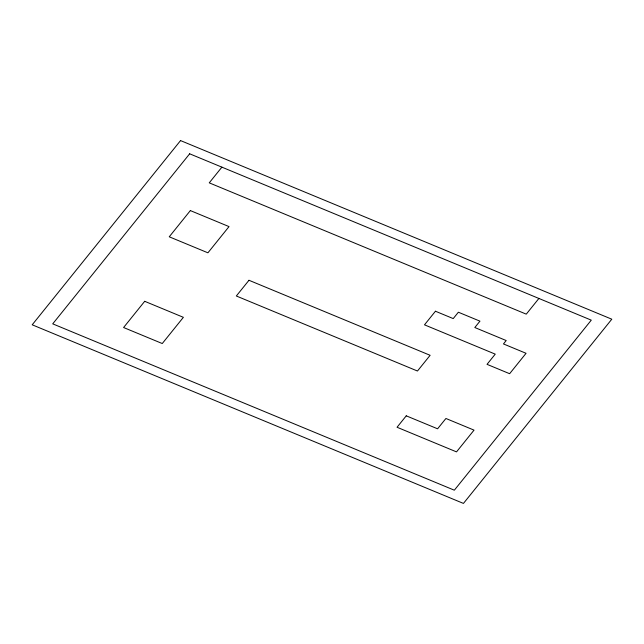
<?xml version="1.0" encoding="UTF-8"?>
<svg xmlns="http://www.w3.org/2000/svg" width="644" height="644" viewBox="0 0 644 644"><rect width="100%" height="100%" fill="white"/><g stroke="black" fill="none" stroke-linecap="round" stroke-linejoin="round"><path stroke-width="0.97" d="M221.906 167.134L209.252 182.848L526.261 314.151L538.915 298.438M180.553 140.577L32.2 324.801L463.447 503.423L611.8 319.199L180.553 140.577M189.666 153.803L52.728 323.852L454.334 490.197L591.273 320.149L189.666 153.803M190.35 210.58L169.243 236.799L207.923 252.818L229.031 226.599L190.35 210.58M144.699 301.303L123.592 327.522L162.264 343.542L183.379 317.323L144.699 301.303M248.978 280.277L236.324 295.99L417.465 371.024L430.128 355.303L248.978 280.277M435.441 311.229L424.485 324.834L495.244 354.136L487.033 364.343L509.629 373.705L526.059 353.298L503.463 343.936L506.2 340.539L474.813 327.53L479.949 321.155L458.367 312.219L453.231 318.595L435.441 311.229M406.251 415.831L397.05 427.254L456.516 451.887L474.032 430.128L445.914 418.479L437.59 428.807L406.251 415.831"/></g></svg>
